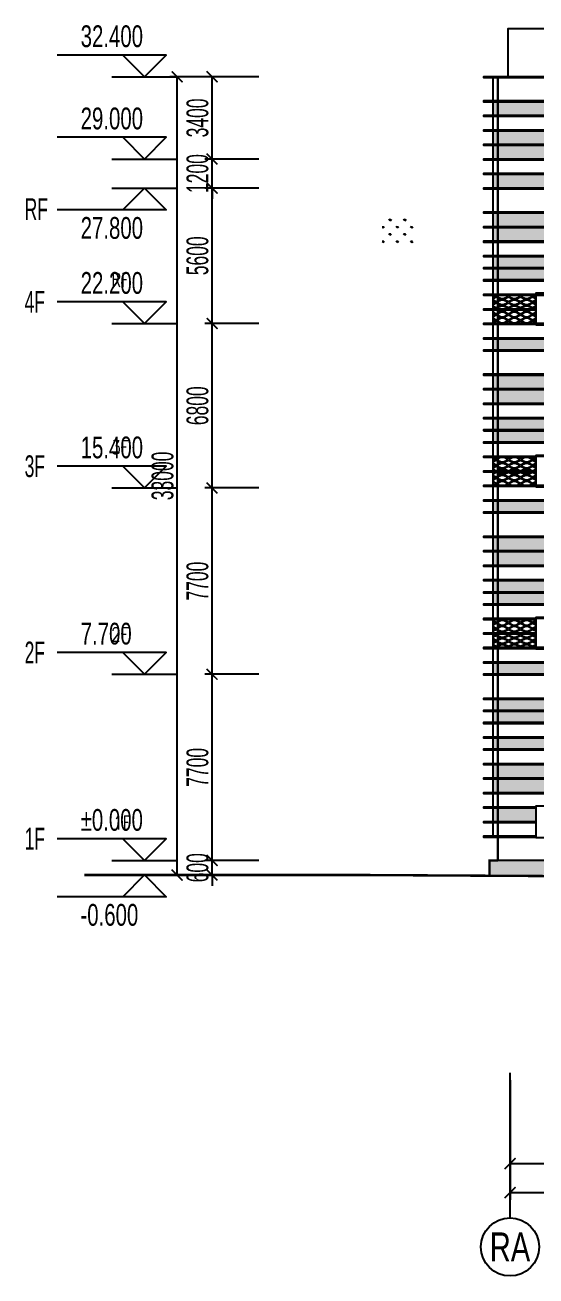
# Model space of a CAD drawing. Extents: x 393608 to 866608, y -117491 to 282459.
# Drawn here: x 681732 to 702839, y 210866 to 262585 of the extents above; entities that cross this region are included whole.
import ezdxf
from ezdxf.enums import TextEntityAlignment as Align

# ---------------------------------------------------------------- set-up
doc = ezdxf.new("R2010")
doc.units = 0
doc.layers.get('0').update_dxf_attribs({"color": 8})
doc.layers.get('Defpoints').update_dxf_attribs({"color": 8})
for name, color, linetype in [('#文字', 8, 'Continuous'), ('#标注', 8, 'Continuous'), ('A-ELEV-1', 8, 'Continuous'), ('A-ELEV-2', 8, 'Continuous'), ('A-ELEV-3', 8, 'Continuous'), ('A-ELEV-8', 8, 'Continuous'), ('E-HATCH3', 8, 'Continuous'), ('E_WINDOW', 8, 'Continuous'), ('数据中心-平面图+剖面图-20230806$0$PUB_TEXT', 8, 'Continuous'), ('看线', 8, 'Continuous')]:
    doc.layers.add(name, color=color, linetype=linetype)
doc.styles.add('#文字', font='jrs.shx', dxfattribs={"width": 0.7, "bigfont": 'hztxt.shx'})
doc.styles.add('HZ', font='jrs.shx', dxfattribs={"width": 0.6, "bigfont": 'hztxt.shx'})
doc.styles.add('JHZX', font='jrs.shx', dxfattribs={"width": 0.6, "bigfont": 'jhz.shx'})
doc.styles.add('数据中心-平面图+剖面图-20230806$0$HZDF2', font='romans2.shx', dxfattribs={"width": 0.8, "bigfont": 'hzdf2.shx'})
doc.styles.add('楷体', font='', dxfattribs={"width": 0.75})
doc.styles.get('楷体').set_extended_font_data('KaiTi_GB2312')
doc.dimstyles.new('JZBZ-300', dxfattribs={"dimscale": 300, "dimtxt": 3, "dimasz": 1.5, "dimexe": 1, "dimexo": 1, "dimgap": 0.5, "dimtad": 1, "dimdec": 0, "dimdsep": 46, "dimtxsty": 'JHZX', "dimblk1": 'ARCHTICK', "dimblk2": 'ARCHTICK', "dimsah": 1, "dimcen": 0, "dimclrd": 1, "dimclre": 1, "dimclrt": 2, "dimadec": 3, "dimazin": 2, "dimtfac": 1, "dimtdec": 0, "dimtix": 1, "dimtmove": 0, "dimatfit": 3, "dimfxl": 1, "dimtolj": 1, "dimlwd": -1, "dimlwe": -1, "dimarcsym": 1})
pattern_1 = [(270, (150, -100), (500, -250), [50, -200]), (270, (250, -100), (500, -250), [50, -200]), (5e-10, (400, -25), (500, 250), [100, -400]), (5e-10, (400, -475), (500, 250), [100, -400]), (333.43495, (0, 0), (500, -2e-07), [223.6, -335.417]), (333.43495, (200, -150), (500, -1e-05), [223.6, -335.417]), (333.43495, (2e-10, -25), (500, -2e-07), [167.7, -111.8, 167.7, -111.817]), (26.56505, (2e-09, -225), (500, 2e-07), [167.7, -111.8, 167.7, -111.817]), (26.56505, (200, -100), (500, 2e-07), [223.6, -335.417]), (26.56505, (2e-09, -250), (500, 2e-07), [223.6, -335.417])]

# ---------------------------------------------------------------- blocks, each defined once
blk = doc.blocks.new('4#RA-RH网格')
at = {"layer": 'E-HATCH3'}
h = blk.add_hatch(dxfattribs=at)
h.set_pattern_fill('菱形金属网', color=256, scale=250, angle=-90, style=0)
h.set_pattern_definition(pattern_1)
h.paths.add_polyline_path([(73981, 34545), (10549, 34545), (10549, 35115), (73981, 35115)])
h = blk.add_hatch(dxfattribs=at)
h.set_pattern_fill('菱形金属网', color=256, scale=250, angle=-90, style=0)
h.set_pattern_definition(pattern_1)
h.paths.add_polyline_path([(73981, 33345), (10549, 33345), (10549, 33915), (73981, 33915)])
h = blk.add_hatch(dxfattribs=at)
h.set_pattern_fill('菱形金属网', color=256, scale=250, angle=-90, style=0)
h.set_pattern_definition(pattern_1)
h.paths.add_polyline_path([(73981, 32745), (10549, 32745), (10549, 33315), (73981, 33315)])
h = blk.add_hatch(dxfattribs=at)
h.set_pattern_fill('菱形金属网', color=256, scale=250, angle=-90, style=0)
h.set_pattern_definition(pattern_1)
h.paths.add_polyline_path([(73981, 31545), (10549, 31545), (10549, 32115), (73981, 32115)])
h = blk.add_hatch(dxfattribs=at)
h.set_pattern_fill('菱形金属网', color=256, scale=250, angle=-90, style=0)
h.set_pattern_definition(pattern_1)
h.paths.add_polyline_path([(73981, 29945), (10549, 29945), (10549, 30515), (73981, 30515)])
h = blk.add_hatch(dxfattribs=at)
h.set_pattern_fill('菱形金属网', color=256, scale=250, angle=-90, style=0)
h.set_pattern_definition(pattern_1)
h.paths.add_polyline_path([(73981, 29345), (10549, 29345), (10549, 29915), (73981, 29915)])
h = blk.add_hatch(dxfattribs=at)
h.set_pattern_fill('菱形金属网', color=256, scale=250, angle=-90, style=0)
h.set_pattern_definition(pattern_1)
h.paths.add_polyline_path([(73981, 28245), (10549, 28245), (10549, 28715), (73981, 28715)])
h = blk.add_hatch(dxfattribs=at)
h.set_pattern_fill('菱形金属网', color=256, scale=250, angle=-90, style=0)
h.set_pattern_definition(pattern_1)
h.paths.add_polyline_path([(73981, 27745), (10549, 27745), (10549, 28215), (73981, 28215)])
h = blk.add_hatch(dxfattribs=at)
h.set_pattern_fill('菱形金属网', color=256, scale=250, angle=-90, style=0)
h.set_pattern_definition(pattern_1)
h.paths.add_polyline_path([(12319, 26545), (10549, 26545), (10549, 27115), (12319, 27115)])
h = blk.add_hatch(dxfattribs=at)
h.set_pattern_fill('菱形金属网', color=256, scale=250, angle=-90, style=0)
h.set_pattern_definition(pattern_1)
h.paths.add_polyline_path([(10549, 25945), (12319, 25945), (12319, 26515), (10549, 26515)])
h = blk.add_hatch(dxfattribs=at)
h.set_pattern_fill('菱形金属网', color=256, scale=250, angle=-90, style=0)
h.set_pattern_definition(pattern_1)
h.paths.add_polyline_path([(73981, 24845), (10549, 24845), (10549, 25315), (73981, 25315)])
h = blk.add_hatch(dxfattribs=at)
h.set_pattern_fill('菱形金属网', color=256, scale=250, angle=-90, style=0)
h.set_pattern_definition(pattern_1)
h.paths.add_polyline_path([(73981, 23245), (10549, 23245), (10549, 23815), (73981, 23815)])
h = blk.add_hatch(dxfattribs=at)
h.set_pattern_fill('菱形金属网', color=256, scale=250, angle=-90, style=0)
h.set_pattern_definition(pattern_1)
h.paths.add_polyline_path([(73981, 22645), (10549, 22645), (10549, 23215), (73981, 23215)])
h = blk.add_hatch(dxfattribs=at)
h.set_pattern_fill('菱形金属网', color=256, scale=250, angle=-90, style=0)
h.set_pattern_definition(pattern_1)
h.paths.add_polyline_path([(73981, 21545), (10549, 21545), (10549, 22015), (73981, 22015)])
h = blk.add_hatch(dxfattribs=at)
h.set_pattern_fill('菱形金属网', color=256, scale=250, angle=-90, style=0)
h.set_pattern_definition(pattern_1)
h.paths.add_polyline_path([(73981, 21045), (10549, 21045), (10549, 21515), (73981, 21515)])
h = blk.add_hatch(dxfattribs=at)
h.set_pattern_fill('菱形金属网', color=256, scale=250, angle=-90, style=0)
h.set_pattern_definition(pattern_1)
h.paths.add_polyline_path([(10549, 19845), (12319, 19845), (12319, 20415), (10549, 20415)])
h = blk.add_hatch(dxfattribs=at)
h.set_pattern_fill('菱形金属网', color=256, scale=250, angle=-90, style=0)
h.set_pattern_definition(pattern_1)
h.paths.add_polyline_path([(12319, 19245), (10549, 19245), (10549, 19815), (12319, 19815)])
h = blk.add_hatch(dxfattribs=at)
h.set_pattern_fill('菱形金属网', color=256, scale=250, angle=-90, style=0)
h.set_pattern_definition(pattern_1)
h.paths.add_polyline_path([(73981, 18145), (10549, 18145), (10549, 18615), (73981, 18615)])
h = blk.add_hatch(dxfattribs=at)
h.set_pattern_fill('菱形金属网', color=256, scale=250, angle=-90, style=0)
h.set_pattern_definition(pattern_1)
h.paths.add_polyline_path([(73981, 16545), (10549, 16545), (10549, 17115), (73981, 17115)])
h = blk.add_hatch(dxfattribs=at)
h.set_pattern_fill('菱形金属网', color=256, scale=250, angle=-90, style=0)
h.set_pattern_definition(pattern_1)
h.paths.add_polyline_path([(73981, 15945), (10549, 15945), (10549, 16515), (73981, 16515)])
h = blk.add_hatch(dxfattribs=at)
h.set_pattern_fill('菱形金属网', color=256, scale=250, angle=-90, style=0)
h.set_pattern_definition(pattern_1)
h.paths.add_polyline_path([(73981, 14845), (10549, 14845), (10549, 15315), (73981, 15315)])
h = blk.add_hatch(dxfattribs=at)
h.set_pattern_fill('菱形金属网', color=256, scale=250, angle=-90, style=0)
h.set_pattern_definition(pattern_1)
h.paths.add_polyline_path([(73981, 14345), (10549, 14345), (10549, 14815), (73981, 14815)])
h = blk.add_hatch(dxfattribs=at)
h.set_pattern_fill('菱形金属网', color=256, scale=250, angle=-90, style=0)
h.set_pattern_definition(pattern_1)
h.paths.add_polyline_path([(12319, 13145), (10549, 13145), (10549, 13715), (12319, 13715)])
h = blk.add_hatch(dxfattribs=at)
h.set_pattern_fill('菱形金属网', color=256, scale=250, angle=-90, style=0)
h.set_pattern_definition(pattern_1)
h.paths.add_polyline_path([(10549, 13115), (12319, 13115), (12319, 12545), (10549, 12545)])
h = blk.add_hatch(dxfattribs=at)
h.set_pattern_fill('菱形金属网', color=256, scale=250, angle=-90, style=0)
h.set_pattern_definition(pattern_1)
h.paths.add_polyline_path([(73981, 11445), (10549, 11445), (10549, 11915), (73981, 11915)])
h = blk.add_hatch(dxfattribs=at)
h.set_pattern_fill('菱形金属网', color=256, scale=250, angle=-90, style=0)
h.set_pattern_definition(pattern_1)
h.paths.add_polyline_path([(73981, 9945), (10549, 9945), (10549, 10415), (73981, 10415)])
h = blk.add_hatch(dxfattribs=at)
h.set_pattern_fill('菱形金属网', color=256, scale=250, angle=-90, style=0)
h.set_pattern_definition(pattern_1)
h.paths.add_polyline_path([(73981, 9445), (10549, 9445), (10549, 9915), (73981, 9915)])
h = blk.add_hatch(dxfattribs=at)
h.set_pattern_fill('菱形金属网', color=256, scale=250, angle=-90, style=0)
h.set_pattern_definition(pattern_1)
h.paths.add_polyline_path([(73981, 8345), (10549, 8345), (10549, 8815), (73981, 8815)])
h = blk.add_hatch(dxfattribs=at)
h.set_pattern_fill('菱形金属网', color=256, scale=250, angle=-90, style=0)
h.set_pattern_definition(pattern_1)
h.paths.add_polyline_path([(39929, 7145), (39929, 7715), (10549, 7715), (10549, 7145)])
h.paths.add_polyline_path([(42229, 7715), (42229, 7145), (73981, 7145), (73981, 7715)])
h = blk.add_hatch(dxfattribs=at)
h.set_pattern_fill('菱形金属网', color=256, scale=250, angle=-90, style=0)
h.set_pattern_definition(pattern_1)
h.paths.add_polyline_path([(73981, 6545), (10549, 6545), (10549, 7115), (73981, 7115)])
h = blk.add_hatch(dxfattribs=at)
h.set_pattern_fill('菱形金属网', color=256, scale=250, angle=-90, style=0)
h.set_pattern_definition(pattern_1)
h.paths.add_polyline_path([(13611, 5915), (13611, 5345), (40412, 5345), (40412, 5915)])
h.paths.add_polyline_path([(12319, 5345), (12319, 5915), (10549, 5915), (10549, 5345)])
at = {"layer": 'A-ELEV-1', "ltscale": 5}
blk.add_line((38063, 3745), (10749, 3745), dxfattribs=at)
for points in [[(73981, 35145), (10549, 35145), (10549, 36115), (73981, 36115)], [(73981, 34545), (10549, 34545), (10549, 35115), (73981, 35115)], [(73981, 33945), (10549, 33945), (10549, 34515), (73981, 34515)], [(73981, 33345), (10549, 33345), (10549, 33915), (73981, 33915)], [(73981, 32745), (10549, 32745), (10549, 33315), (73981, 33315)], [(73981, 32145), (10549, 32145), (10549, 32715), (73981, 32715)], [(73981, 31545), (10549, 31545), (10549, 32115), (73981, 32115)], [(73981, 30545), (10549, 30545), (10549, 31515), (73981, 31515)], [(73981, 29945), (10549, 29945), (10549, 30515), (73981, 30515)], [(73981, 29345), (10549, 29345), (10549, 29915), (73981, 29915)], [(73981, 28745), (10549, 28745), (10549, 29315), (73981, 29315)], [(73981, 28245), (10549, 28245), (10549, 28715), (73981, 28715)], [(73981, 27745), (10549, 27745), (10549, 28215), (73981, 28215)], [(73981, 27145), (10549, 27145), (10549, 27715), (73981, 27715)], [(12319, 26545), (10549, 26545), (10549, 27115), (12319, 27115)], [(10549, 25945), (12319, 25945), (12319, 26515), (10549, 26515)], [(73981, 25345), (10549, 25345), (10549, 25915), (73981, 25915)], [(73981, 24845), (10549, 24845), (10549, 25315), (73981, 25315)], [(73981, 23845), (10549, 23845), (10549, 24815), (73981, 24815)], [(73981, 23245), (10549, 23245), (10549, 23815), (73981, 23815)], [(73981, 22645), (10549, 22645), (10549, 23215), (73981, 23215)], [(73981, 22045), (10549, 22045), (10549, 22615), (73981, 22615)], [(73981, 21545), (10549, 21545), (10549, 22015), (73981, 22015)], [(73981, 21045), (10549, 21045), (10549, 21515), (73981, 21515)], [(73981, 20445), (10549, 20445), (10549, 21015), (73981, 21015)], [(10549, 19845), (12319, 19845), (12319, 20415), (10549, 20415)], [(12319, 19245), (10549, 19245), (10549, 19815), (12319, 19815)], [(73981, 18645), (10549, 18645), (10549, 19215), (73981, 19215)], [(73981, 18145), (10549, 18145), (10549, 18615), (73981, 18615)], [(73981, 17145), (10549, 17145), (10549, 18115), (73981, 18115)], [(73981, 16545), (10549, 16545), (10549, 17115), (73981, 17115)], [(73981, 15945), (10549, 15945), (10549, 16515), (73981, 16515)], [(73981, 15345), (10549, 15345), (10549, 15915), (73981, 15915)], [(73981, 14845), (10549, 14845), (10549, 15315), (73981, 15315)], [(73981, 14345), (10549, 14345), (10549, 14815), (73981, 14815)], [(73981, 13745), (10549, 13745), (10549, 14315), (73981, 14315)], [(12319, 13145), (10549, 13145), (10549, 13715), (12319, 13715)], [(10549, 13115), (12319, 13115), (12319, 12545), (10549, 12545)], [(73981, 11945), (10549, 11945), (10549, 12515), (73981, 12515)], [(73981, 11445), (10549, 11445), (10549, 11915), (73981, 11915)], [(73981, 10445), (10549, 10445), (10549, 11415), (73981, 11415)], [(73981, 9945), (10549, 9945), (10549, 10415), (73981, 10415)], [(73981, 9445), (10549, 9445), (10549, 9915), (73981, 9915)], [(73981, 8845), (10549, 8845), (10549, 9415), (73981, 9415)], [(73981, 8345), (10549, 8345), (10549, 8815), (73981, 8815)], [(73981, 6545), (10549, 6545), (10549, 7115), (73981, 7115)]]:
    blk.add_lwpolyline(points, close=True, dxfattribs=at)
for points in [[(12319, 26545), (10549, 26545), (10549, 27115), (12319, 27115)], [(12319, 25945), (10549, 25945), (10549, 26515), (12319, 26515)], [(12319, 19845), (10549, 19845), (10549, 20415), (12319, 20415)], [(12319, 19245), (10549, 19245), (10549, 19815), (12319, 19815)], [(12319, 13145), (10549, 13145), (10549, 13715), (12319, 13715)], [(12319, 12545), (10549, 12545), (10549, 13115), (12319, 13115)], [(39929, 7745), (10549, 7745), (10549, 8315), (39929, 8315)], [(39929, 7145), (10549, 7145), (10549, 7715), (39929, 7715)], [(12319, 5945), (10549, 5945), (10549, 6515), (73981, 6515), (73981, 5945), (13611, 5945)], [(12319, 5345), (10549, 5345), (10549, 5915), (12319, 5915)], [(12319, 4745), (10549, 4745), (10549, 5315), (12319, 5315)]]:
    blk.add_lwpolyline(points, dxfattribs=at)
blk = doc.blocks.new('4#RA-RH板')
at = {"layer": 'A-ELEV-2'}
for points in [[(69539, 31430), (5307, 31430), (5307, 31400), (69539, 31400)], [(69539, 30430), (5307, 30430), (5307, 30400), (69539, 30400)], [(69539, 29830), (5307, 29830), (5307, 29800), (69539, 29800)], [(69539, 29230), (5307, 29230), (5307, 29200), (69539, 29200)], [(69539, 28630), (5307, 28630), (5307, 28600), (69539, 28600)], [(69539, 28030), (5307, 28030), (5307, 28000), (69539, 28000)], [(69539, 27430), (5307, 27430), (5307, 27400), (69539, 27400)], [(69539, 26830), (5307, 26830), (5307, 26800), (69539, 26800)], [(69539, 26830), (5307, 26830), (5307, 26800), (69539, 26800)], [(69539, 25830), (5307, 25830), (5307, 25800), (69539, 25800)], [(69539, 25230), (5307, 25230), (5307, 25200), (69539, 25200)], [(69539, 24630), (5307, 24630), (5307, 24600), (69539, 24600)], [(69539, 24030), (5307, 24030), (5307, 24000), (69539, 24000)], [(69539, 23530), (5307, 23530), (5307, 23500), (69539, 23500)], [(69539, 23030), (5307, 23030), (5307, 23000), (69539, 23000)], [(69539, 20630), (5307, 20630), (5307, 20600), (69539, 20600)], [(69539, 20130), (5307, 20130), (5307, 20100), (69539, 20100)], [(69539, 19130), (5307, 19130), (5307, 19100), (69539, 19100)], [(69539, 18530), (5307, 18530), (5307, 18500), (69539, 18500)], [(69539, 17930), (5307, 17930), (5307, 17900), (69539, 17900)], [(69539, 17330), (5307, 17330), (5307, 17300), (69539, 17300)], [(5307, 16800), (69539, 16800), (69539, 16830), (5307, 16830)], [(69539, 16330), (5307, 16330), (5307, 16300), (69539, 16300)], [(69539, 13930), (5307, 13930), (5307, 13900), (69539, 13900)], [(69539, 13430), (5307, 13430), (5307, 13400), (69539, 13400)], [(69539, 12430), (5307, 12430), (5307, 12400), (69539, 12400)], [(69539, 11830), (5307, 11830), (5307, 11800), (69539, 11800)], [(69539, 11230), (5307, 11230), (5307, 11200), (69539, 11200)], [(69539, 10630), (5307, 10630), (5307, 10600), (69539, 10600)], [(69539, 10130), (5307, 10130), (5307, 10100), (69539, 10100)], [(69539, 9630), (5307, 9630), (5307, 9600), (69539, 9600)], [(69539, 7230), (5307, 7230), (5307, 7200), (69539, 7200)], [(69539, 6730), (5307, 6730), (5307, 6700), (69539, 6700)], [(69539, 5730), (5307, 5730), (5307, 5700), (69539, 5700)], [(69539, 5230), (5307, 5230), (5307, 5200), (69539, 5200)], [(69539, 4730), (5307, 4730), (5307, 4700), (69539, 4700)], [(69539, 4130), (5307, 4130), (5307, 4100), (69539, 4100)], [(69539, 1830), (5307, 1830), (5307, 1800), (69539, 1800)]]:
    blk.add_lwpolyline(points, close=True, dxfattribs=at)
for points in [[(62987, 22400), (69539, 22400), (69539, 22430), (5307, 22430), (5307, 22400), (35777, 22400)], [(7478, 21830), (5307, 21830), (5307, 21800), (7478, 21800)], [(35777, 21230), (5307, 21230), (5307, 21200), (69539, 21200), (69539, 21230), (62987, 21230)], [(62987, 15700), (69539, 15700), (69539, 15730), (5307, 15730), (5307, 15700), (7478, 15700)], [(7478, 15130), (5307, 15130), (5307, 15100), (7478, 15100)], [(35777, 14530), (5307, 14530), (5307, 14500), (69539, 14500), (69539, 14530), (62987, 14530)], [(62987, 9000), (69539, 9000), (69539, 9030), (5307, 9030), (5307, 9000), (7478, 9000)], [(7478, 8430), (5307, 8430), (5307, 8400), (7478, 8400)], [(35777, 7830), (5307, 7830), (5307, 7800), (69539, 7800), (69539, 7830), (62987, 7830)], [(37388, 3600), (69539, 3600), (69539, 3630), (5307, 3630), (5307, 3600), (37388, 3600)], [(35088, 3030), (5307, 3030), (5307, 3000), (35088, 3000)], [(37388, 2430), (5307, 2430), (5307, 2400), (69539, 2400), (69539, 2430), (37388, 2430)], [(7478, 1230), (5307, 1230), (5307, 1200), (7478, 1200)], [(7478, 630), (5307, 630), (5307, 600), (7478, 600)], [(7478, 30), (5307, 30), (5307, 0), (7478, 0)]]:
    blk.add_lwpolyline(points, dxfattribs=at)
blk = doc.blocks.new('_ARCHTICK')
at = {"color": 0, "linetype": 'ByBlock', "const_width": 0.15}
blk.add_lwpolyline([(-0.5, -0.5), (0.5, 0.5)], dxfattribs=at)
blk = doc.blocks.new('*D73')
at = {"layer": '#标注', "linetype": 'ByBlock', "ltscale": 300, "transparency": 16777216}
for p, q in [((15, -8447), (15, -13397)), ((62047, -8447), (62047, -13397)), ((15, -13097), (62047, -13097))]:
    blk.add_line(p, q, dxfattribs=at)
at = {"layer": 'Defpoints', "color": 0, "ltscale": 300, "transparency": 16777216}
for p in [(15, -8147), (62047, -8147), (62047, -13097)]:
    blk.add_point(p, dxfattribs=at)
at = {"layer": '#标注', "ltscale": 300, "transparency": 16777216, "xscale": 450, "yscale": 450, "zscale": 450, "rotation": 180}
blk.add_blockref('_ARCHTICK', (15, -13097), dxfattribs=at)
at = {"layer": '#标注', "ltscale": 300, "transparency": 16777216, "xscale": 450, "yscale": 450, "zscale": 450}
blk.add_blockref('_ARCHTICK', (62047, -13097), dxfattribs=at)
at = {"layer": '#标注', "ltscale": 300, "transparency": 16777216, "insert": (31031, -12497), "char_height": 900, "attachment_point": 5, "style": 'JHZX'}
blk.add_mtext('\\A1;62032', dxfattribs=at)
blk = doc.blocks.new('*D74')
at = {"layer": '#标注', "linetype": 'ByBlock', "ltscale": 300, "transparency": 16777216}
for p, q in [((15, -8447), (15, -12197)), ((62047, -8447), (62047, -12197)), ((15, -11897), (62047, -11897))]:
    blk.add_line(p, q, dxfattribs=at)
at = {"layer": 'Defpoints', "color": 0, "ltscale": 300, "transparency": 16777216}
for p in [(15, -8147), (62047, -8147), (62047, -11897)]:
    blk.add_point(p, dxfattribs=at)
at = {"layer": '#标注', "ltscale": 300, "transparency": 16777216, "xscale": 450, "yscale": 450, "zscale": 450, "rotation": 180}
blk.add_blockref('_ARCHTICK', (15, -11897), dxfattribs=at)
at = {"layer": '#标注', "ltscale": 300, "transparency": 16777216, "xscale": 450, "yscale": 450, "zscale": 450}
blk.add_blockref('_ARCHTICK', (62047, -11897), dxfattribs=at)
at = {"layer": '#标注', "ltscale": 300, "transparency": 16777216, "insert": (31031, -11297), "char_height": 900, "attachment_point": 5, "style": 'JHZX'}
blk.add_mtext('\\A1;62032', dxfattribs=at)
blk = doc.blocks.new('*U72')
at = {"linetype": 'ByBlock'}
blk.add_line((0, -20), (0, 0), dxfattribs=at)
blk.add_circle((0, -24), 4, dxfattribs=at)
at = {"linetype": 'ByBlock', "style": 'JHZX', "width": 0.75}
blk.add_attdef('AXES', text='', height=4, dxfattribs=at).set_placement((0, -24), align=Align.MIDDLE_CENTER)
blk = doc.blocks.new('*D98')
at = {"layer": '#标注', "linetype": 'ByBlock', "ltscale": 300, "transparency": 16777216}
for p, q in [((-2227, 600), (-2227, 1050)), ((-300, 600), (-2527, 600)), ((-2227, 0), (-2227, 600)), ((-300, 0), (-2527, 0)), ((-2227, 0), (-2227, -450))]:
    blk.add_line(p, q, dxfattribs=at)
at = {"layer": 'Defpoints', "color": 0, "ltscale": 300, "transparency": 16777216}
for p in [(-2227, 600), (0, 600), (0, 0)]:
    blk.add_point(p, dxfattribs=at)
at = {"layer": '#标注', "ltscale": 300, "transparency": 16777216, "xscale": 450, "yscale": 450, "zscale": 450}
for p, rotation in [((-2227, 600), 270), ((-2227, 0), 90)]:
    blk.add_blockref('_ARCHTICK', p, dxfattribs=dict(at, rotation=rotation))
at = {"layer": '#标注', "ltscale": 300, "transparency": 16777216, "insert": (-2827, 300), "char_height": 900, "attachment_point": 5, "rotation": 90, "style": 'JHZX'}
blk.add_mtext('\\A1;600', dxfattribs=at)
blk = doc.blocks.new('*D99')
at = {"layer": '#标注', "linetype": 'ByBlock', "ltscale": 300, "transparency": 16777216}
for p, q in [((-300, 8300), (-2527, 8300)), ((-2227, 600), (-2227, 8300)), ((-300, 600), (-2527, 600))]:
    blk.add_line(p, q, dxfattribs=at)
at = {"layer": 'Defpoints', "color": 0, "ltscale": 300, "transparency": 16777216}
for p in [(-2227, 8300), (0, 8300), (0, 600)]:
    blk.add_point(p, dxfattribs=at)
at = {"layer": '#标注', "ltscale": 300, "transparency": 16777216, "xscale": 450, "yscale": 450, "zscale": 450}
for p, rotation in [((-2227, 8300), 90), ((-2227, 600), 270)]:
    blk.add_blockref('_ARCHTICK', p, dxfattribs=dict(at, rotation=rotation))
at = {"layer": '#标注', "ltscale": 300, "transparency": 16777216, "insert": (-2827, 4450), "char_height": 900, "attachment_point": 5, "rotation": 90, "style": 'JHZX'}
blk.add_mtext('\\A1;7700', dxfattribs=at)
blk = doc.blocks.new('*D92')
at = {"layer": '#标注', "linetype": 'ByBlock', "ltscale": 300, "transparency": 16777216}
for p, q in [((-300, 16000), (-2527, 16000)), ((-2227, 8300), (-2227, 16000)), ((-300, 8300), (-2527, 8300))]:
    blk.add_line(p, q, dxfattribs=at)
at = {"layer": 'Defpoints', "color": 0, "ltscale": 300, "transparency": 16777216}
for p in [(-2227, 16000), (0, 16000), (0, 8300)]:
    blk.add_point(p, dxfattribs=at)
at = {"layer": '#标注', "ltscale": 300, "transparency": 16777216, "xscale": 450, "yscale": 450, "zscale": 450}
for p, rotation in [((-2227, 16000), 90), ((-2227, 8300), 270)]:
    blk.add_blockref('_ARCHTICK', p, dxfattribs=dict(at, rotation=rotation))
at = {"layer": '#标注', "ltscale": 300, "transparency": 16777216, "insert": (-2827, 12150), "char_height": 900, "attachment_point": 5, "rotation": 90, "style": 'JHZX'}
blk.add_mtext('\\A1;7700', dxfattribs=at)
blk = doc.blocks.new('*D93')
at = {"layer": '#标注', "linetype": 'ByBlock', "ltscale": 300, "transparency": 16777216}
for p, q in [((-300, 22800), (-2527, 22800)), ((-2227, 16000), (-2227, 22800)), ((-300, 16000), (-2527, 16000))]:
    blk.add_line(p, q, dxfattribs=at)
at = {"layer": 'Defpoints', "color": 0, "ltscale": 300, "transparency": 16777216}
for p in [(-2227, 22800), (0, 22800), (0, 16000)]:
    blk.add_point(p, dxfattribs=at)
at = {"layer": '#标注', "ltscale": 300, "transparency": 16777216, "xscale": 450, "yscale": 450, "zscale": 450}
for p, rotation in [((-2227, 22800), 90), ((-2227, 16000), 270)]:
    blk.add_blockref('_ARCHTICK', p, dxfattribs=dict(at, rotation=rotation))
at = {"layer": '#标注', "ltscale": 300, "transparency": 16777216, "insert": (-2827, 19400), "char_height": 900, "attachment_point": 5, "rotation": 90, "style": 'JHZX'}
blk.add_mtext('\\A1;6800', dxfattribs=at)
blk = doc.blocks.new('*D94')
at = {"layer": '#标注', "linetype": 'ByBlock', "ltscale": 300, "transparency": 16777216}
for p, q in [((-300, 28400), (-2527, 28400)), ((-2227, 22800), (-2227, 28400)), ((-300, 22800), (-2527, 22800))]:
    blk.add_line(p, q, dxfattribs=at)
at = {"layer": 'Defpoints', "color": 0, "ltscale": 300, "transparency": 16777216}
for p in [(-2227, 28400), (0, 28400), (0, 22800)]:
    blk.add_point(p, dxfattribs=at)
at = {"layer": '#标注', "ltscale": 300, "transparency": 16777216, "xscale": 450, "yscale": 450, "zscale": 450}
for p, rotation in [((-2227, 28400), 90), ((-2227, 22800), 270)]:
    blk.add_blockref('_ARCHTICK', p, dxfattribs=dict(at, rotation=rotation))
at = {"layer": '#标注', "ltscale": 300, "transparency": 16777216, "insert": (-2827, 25600), "char_height": 900, "attachment_point": 5, "rotation": 90, "style": 'JHZX'}
blk.add_mtext('\\A1;5600', dxfattribs=at)
blk = doc.blocks.new('*D95')
at = {"layer": '#标注', "linetype": 'ByBlock', "ltscale": 300, "transparency": 16777216}
for p, q in [((-2227, 29600), (-2227, 30050)), ((-300, 29600), (-2527, 29600)), ((-2227, 28400), (-2227, 29600)), ((-300, 28400), (-2527, 28400)), ((-2227, 28400), (-2227, 27950))]:
    blk.add_line(p, q, dxfattribs=at)
at = {"layer": 'Defpoints', "color": 0, "ltscale": 300, "transparency": 16777216}
for p in [(-2227, 29600), (0, 29600), (0, 28400)]:
    blk.add_point(p, dxfattribs=at)
at = {"layer": '#标注', "ltscale": 300, "transparency": 16777216, "xscale": 450, "yscale": 450, "zscale": 450}
for p, rotation in [((-2227, 29600), 270), ((-2227, 28400), 90)]:
    blk.add_blockref('_ARCHTICK', p, dxfattribs=dict(at, rotation=rotation))
at = {"layer": '#标注', "ltscale": 300, "transparency": 16777216, "insert": (-2827, 29000), "char_height": 900, "attachment_point": 5, "rotation": 90, "style": 'JHZX'}
blk.add_mtext('\\A1;1200', dxfattribs=at)
blk = doc.blocks.new('*D96')
at = {"layer": '#标注', "linetype": 'ByBlock', "ltscale": 300, "transparency": 16777216}
for p, q in [((-300, 33000), (-2527, 33000)), ((-2227, 29600), (-2227, 33000)), ((-300, 29600), (-2527, 29600))]:
    blk.add_line(p, q, dxfattribs=at)
at = {"layer": 'Defpoints', "color": 0, "ltscale": 300, "transparency": 16777216}
for p in [(-2227, 33000), (0, 33000), (0, 29600)]:
    blk.add_point(p, dxfattribs=at)
at = {"layer": '#标注', "ltscale": 300, "transparency": 16777216, "xscale": 450, "yscale": 450, "zscale": 450}
for p, rotation in [((-2227, 33000), 90), ((-2227, 29600), 270)]:
    blk.add_blockref('_ARCHTICK', p, dxfattribs=dict(at, rotation=rotation))
at = {"layer": '#标注', "ltscale": 300, "transparency": 16777216, "insert": (-2827, 31300), "char_height": 900, "attachment_point": 5, "rotation": 90, "style": 'JHZX'}
blk.add_mtext('\\A1;3400', dxfattribs=at)
blk = doc.blocks.new('*D97')
at = {"layer": '#标注', "linetype": 'ByBlock', "ltscale": 300, "transparency": 16777216}
for p, q in [((-300, 33000), (-3970, 33000)), ((-3670, 0), (-3670, 33000)), ((-300, 0), (-3970, 0))]:
    blk.add_line(p, q, dxfattribs=at)
at = {"layer": 'Defpoints', "color": 0, "ltscale": 300, "transparency": 16777216}
for p in [(-3670, 33000), (0, 33000), (0, 0)]:
    blk.add_point(p, dxfattribs=at)
at = {"layer": '#标注', "ltscale": 300, "transparency": 16777216, "xscale": 450, "yscale": 450, "zscale": 450}
for p, rotation in [((-3670, 33000), 90), ((-3670, 0), 270)]:
    blk.add_blockref('_ARCHTICK', p, dxfattribs=dict(at, rotation=rotation))
at = {"layer": '#标注', "ltscale": 300, "transparency": 16777216, "insert": (-4270, 16500), "char_height": 900, "attachment_point": 5, "rotation": 90, "style": 'JHZX'}
blk.add_mtext('\\A1;33000', dxfattribs=at)
blk = doc.blocks.new('LEVEL')
blk.add_line((9, 0), (0, 0))
blk.add_lwpolyline([(7.5, 3), (4.5, 0), (1.5, 3), (16.5, 3)])
at = {"style": '楷体', "width": 0.75}
blk.add_attdef('LEVEL', text='', height=3.5, dxfattribs=at).set_placement((9.33, 5.59), align=Align.MIDDLE_CENTER)
blk.add_attdef('FLOOR', text='', height=3.5, dxfattribs=at).set_placement((17.5, 3), align=Align.MIDDLE_LEFT)
blk = doc.blocks.new('A$C38fdee9f')
at = {"layer": '#标注', "linetype": 'ByBlock', "xscale": 300, "yscale": 300, "zscale": 300}
blk.add_blockref('*U72', (14.6, -8147.2), dxfattribs=at).add_auto_attribs({'AXES': 'RA'})
at = {"layer": '#标注', "ltscale": 300}
for distance, picture, middle in [(-4950, '*D73', (31030.5, -12497.2)), (-3750, '*D74', (31030.5, -11297.2))]:
    dim = blk.add_aligned_dim(p1=(14.6, -8147.2), p2=(62046.5, -8147.2), distance=distance, dimstyle='JZBZ-300', override={"dimclrd": 256, "dimclre": 256, "dimclrt": 256, "dimfxl": 100}, dxfattribs=at)
    dim.commit()
    dim.dimension.update_dxf_attribs({"geometry": picture, "text_midpoint": middle})
blk = doc.blocks.new('A$Cc16f9eee')
at = {"layer": '#标注'}
ref = blk.add_blockref('LEVEL', (-3669.6, 33000), dxfattribs=dict(at, xscale=-300, yscale=300, zscale=300))
ref.add_attrib('LEVEL', '32.400', dxfattribs={"layer": '#文字', "height": 900, "style": '#文字', "width": 0.7}).set_placement((-7655.4, 34677.8), align=Align.MIDDLE_LEFT)
ref = blk.add_blockref('LEVEL', (-3669.6, 29600), dxfattribs=dict(at, xscale=-300, yscale=300, zscale=300))
ref.add_attrib('LEVEL', '29.000', dxfattribs={"layer": '#文字', "height": 900, "style": '#文字', "width": 0.7}).set_placement((-7655.4, 31277.8), align=Align.MIDDLE_LEFT)
ref = blk.add_blockref('LEVEL', (-3669.6, 28400), dxfattribs=dict(at, xscale=300, yscale=300, zscale=300, rotation=180))
ref.add_attrib('LEVEL', '27.800', dxfattribs={"layer": '#文字', "height": 900, "style": '#文字', "width": 0.7}).set_placement((-7655.4, 26752.2), align=Align.MIDDLE_LEFT)
ref.add_attrib('FLOOR', 'RF', dxfattribs={"layer": '#文字', "height": 900, "style": 'HZ', "width": 0.6}).set_placement((-9969.6, 27530), align=Align.MIDDLE_LEFT)
ref = blk.add_blockref('LEVEL', (-3669.6, 22800), dxfattribs=dict(at, xscale=-300, yscale=300, zscale=300))
ref.add_attrib('LEVEL', '22.200', dxfattribs={"layer": '#文字', "height": 900, "style": '#文字', "width": 0.7}).set_placement((-7655.4, 24477.8), align=Align.MIDDLE_LEFT)
ref.add_attrib('FLOOR', '4F', dxfattribs={"layer": '#文字', "height": 900, "style": 'HZ', "width": 0.6}).set_placement((-9969.6, 23700), align=Align.MIDDLE_LEFT)
ref = blk.add_blockref('LEVEL', (-3669.6, 16000), dxfattribs=dict(at, xscale=-300, yscale=300, zscale=300))
ref.add_attrib('LEVEL', '15.400', dxfattribs={"layer": '#文字', "height": 900, "style": '#文字', "width": 0.7}).set_placement((-7655.4, 17677.8), align=Align.MIDDLE_LEFT)
ref.add_attrib('FLOOR', '3F', dxfattribs={"layer": '#文字', "height": 900, "style": 'HZ', "width": 0.6}).set_placement((-9969.6, 16900), align=Align.MIDDLE_LEFT)
ref = blk.add_blockref('LEVEL', (-3669.6, 8300), dxfattribs=dict(at, xscale=-300, yscale=300, zscale=300))
ref.add_attrib('LEVEL', '7.700', dxfattribs={"layer": '#文字', "height": 900, "style": '#文字', "width": 0.7}).set_placement((-7655.4, 9977.8), align=Align.MIDDLE_LEFT)
ref.add_attrib('FLOOR', '2F', dxfattribs={"layer": '#文字', "height": 900, "style": 'HZ', "width": 0.6}).set_placement((-9969.6, 9200), align=Align.MIDDLE_LEFT)
ref = blk.add_blockref('LEVEL', (-3669.6, 600), dxfattribs=dict(at, xscale=-300, yscale=300, zscale=300))
ref.add_attrib('LEVEL', '%%p0.000', dxfattribs={"layer": '#文字', "height": 900, "style": '#文字', "width": 0.7}).set_placement((-7655.4, 2277.8), align=Align.MIDDLE_LEFT)
ref.add_attrib('FLOOR', '1F', dxfattribs={"layer": '#文字', "height": 900, "style": 'HZ', "width": 0.6}).set_placement((-9969.6, 1500), align=Align.MIDDLE_LEFT)
ref = blk.add_blockref('LEVEL', (-3669.6, 0), dxfattribs=dict(at, xscale=300, yscale=300, zscale=300, rotation=180))
ref.add_attrib('LEVEL', '-0.600', dxfattribs={"layer": '#文字', "height": 900, "style": '#文字', "width": 0.7}).set_placement((-6468.9, -1647.8), align=Align.MIDDLE_CENTER)
at = {"layer": '数据中心-平面图+剖面图-20230806$0$PUB_TEXT', "style": '数据中心-平面图+剖面图-20230806$0$HZDF2', "width": 0.8}
for s, p in [('RF', (-6393.5, 24318.4)), ('3F', (-6393.5, 17401.2)), ('2F', (-6393.5, 9667.5)), ('1F', (-6307.7, 1882.6))]:
    blk.add_text(s, height=563.29, dxfattribs=at).set_placement(p)
at = {"layer": '#标注', "ltscale": 300}
for p1, p2, distance, picture, middle in [((0, 0), (0, 33000), 3669.6, '*D97', (-4269.6, 16500)), ((0, 29600), (0, 33000), 2227.5, '*D96', (-2827.5, 31300)), ((0, 28400), (0, 29600), 2227.5, '*D95', (-2827.5, 29000)), ((0, 22800), (0, 28400), 2227.5, '*D94', (-2827.5, 25600)), ((0, 16000), (0, 22800), 2227.5, '*D93', (-2827.5, 19400)), ((0, 8300), (0, 16000), 2227.5, '*D92', (-2827.5, 12150)), ((0, 600), (0, 8300), 2227.5, '*D99', (-2827.5, 4450)), ((0, 0), (0, 600), 2227.5, '*D98', (-2827.5, 300))]:
    dim = blk.add_aligned_dim(p1=p1, p2=p2, distance=distance, dimstyle='JZBZ-300', override={"dimclrd": 256, "dimclre": 256, "dimclrt": 256, "dimfxl": 100}, dxfattribs=at)
    dim.commit()
    dim.dimension.update_dxf_attribs({"geometry": picture, "text_midpoint": middle})

msp = doc.modelspace()

# ---------------------------------------------------------------- hatches: boundary and pattern name
at = {"layer": 'E-HATCH3'}
h = msp.add_hatch(dxfattribs=at)
h.set_pattern_fill('GRASS', color=256, scale=150, style=0)
h.set_pattern_definition([(90, (-872014.4, 100934.86), (-299.33864, 299.33864), [79.3742, -519.30304]), (45, (-872014.4, 100934.86), (-299.33885, 299.33885), [79.3742, -343.95484]), (135, (-872014.4, 100934.86), (-299.33885, -299.33885), [79.3742, -343.95484])])
h.paths.add_polyline_path([(696503, 254681), (697761, 254681), (697761, 253381), (696503, 253381)])
h = msp.add_hatch(dxfattribs=at)
h.set_pattern_fill('玻璃D', color=256, scale=800, style=0)
h.set_pattern_definition([(0, (80, 160), (400, 400), [40, -360, 40, -360]), (0, (240, 320), (400, 400), [40, -360, 40, -360]), (90, (0, 40), (-400, 400), [40, -360]), (90, (160, 200), (-400, 400), [40, -360]), (45, (160, 240), (0, 400), [113.136, -226.27742, 113.136, -113.136]), (45, (120, 160), (0, 400), [56.568, -509.11742])])
h.paths.add_polyline_path([(728588, 227253), (728583, 228044), (700917, 228044), (700919, 227413)])
h.paths.add_polyline_path([(729202, 228044), (729205, 228042), (728581, 227252), (764643, 227044), (764643, 228044)])

# ---------------------------------------------------------------- linework, layer by layer
at = {"layer": 'A-ELEV-3', "const_width": 100}
msp.add_lwpolyline([(684176, 227444), (695660, 227444), (764599, 227044), (772313, 227044)], dxfattribs=at)
at = {"layer": 'A-ELEV-8', "const_width": 100}
for points in [[(701267, 257044), (701267, 260444), (764299, 260444), (764299, 257044)], [(701267, 257044), (701267, 228044)], [(701267, 228044), (700917, 228044), (700917, 227444)]]:
    msp.add_lwpolyline(points, dxfattribs=at)
at = {"layer": 'E_WINDOW', "ltscale": 500}
for points in [[(702837, 250194), (704129, 250194), (704129, 251494), (702837, 251494)], [(702837, 243494), (704129, 243494), (704129, 244794), (702837, 244794)], [(702837, 236794), (704129, 236794), (704129, 238094), (702837, 238094)], [(702837, 228994), (704129, 228994), (704129, 230294), (702837, 230294)]]:
    msp.add_lwpolyline(points, close=True, dxfattribs=at)
at = {"layer": '看线'}
msp.add_lwpolyline([(701697, 260444), (701697, 262444), (720387, 262444), (720387, 260444)], dxfattribs=at)

# ---------------------------------------------------------------- block references
at = {"layer": '#标注', "ltscale": 300}
for name, p in [('A$Cc16f9eee', (691685, 227444)), ('A$C38fdee9f', (701752, 227413))]:
    msp.add_blockref(name, p, dxfattribs=at)
at = {"layer": 'A-ELEV-1'}
msp.add_blockref('4#RA-RH网格', (690518, 224299), dxfattribs=at)
at = {"layer": 'A-ELEV-2'}
msp.add_blockref('4#RA-RH板', (695360, 229014), dxfattribs=at)

doc.saveas('drawing.dxf')
